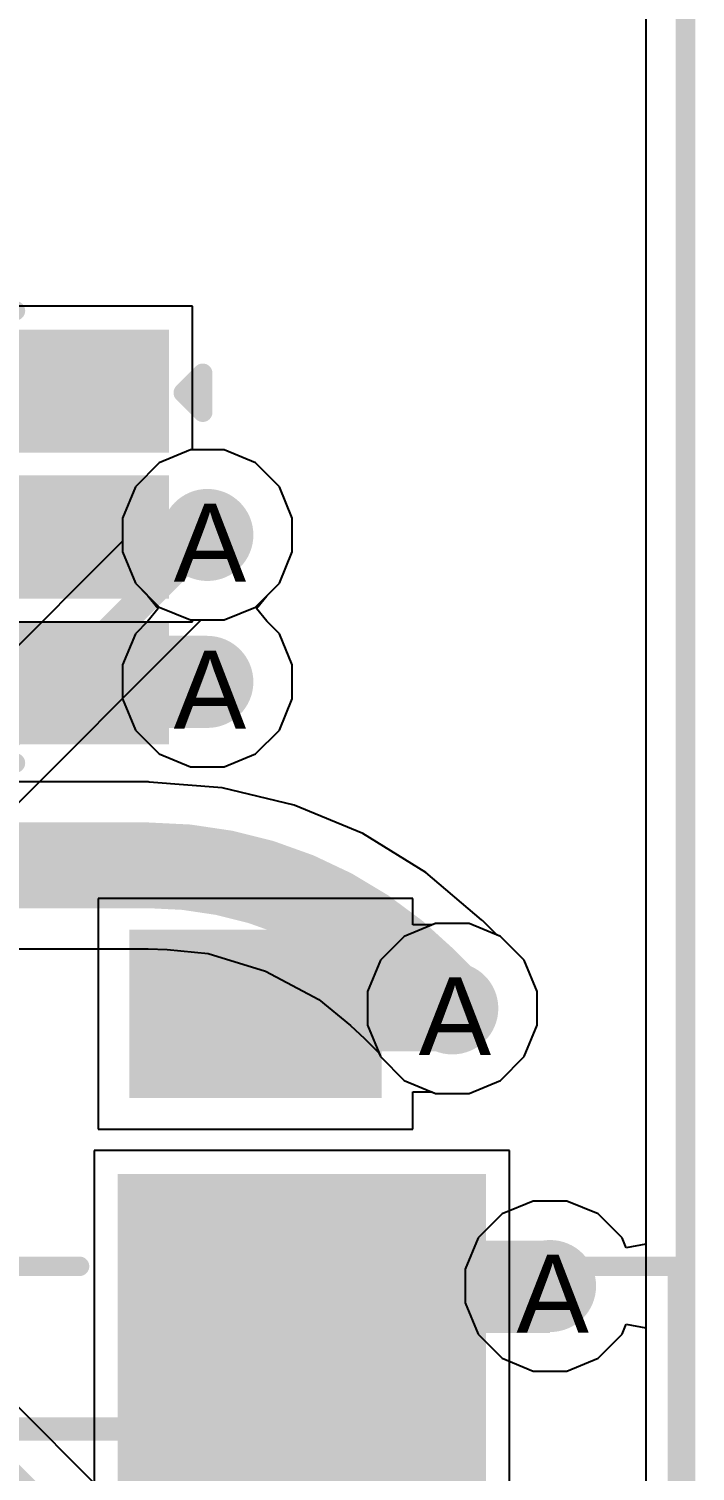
# Model space of a CAD drawing. Header units: inches. Extents: x 0 to 208, y 0 to 213.
# Drawn here: x 5.7369 to 5.908, y 3.5692 to 3.9394 of the extents above; entities that cross this region are included whole.
import ezdxf

# ---------------------------------------------------------------- set-up
doc = ezdxf.new("R2010")
doc.units = ezdxf.units.IN
doc.header["$MEASUREMENT"] = 0
for name, color, linetype in [('Board_Outline', 216, 'Continuous'), ('Bottom Layer', 5, 'Continuous'), ('Bottom Overlay', 54, 'Continuous'), ('Bottom Paste', 16, 'Continuous'), ('Bottom Solder', 6, 'Continuous'), ('Drill Drawing', 1, 'Continuous'), ('L2_GND1', 16, 'Continuous'), ('L3_SIG1', 76, 'Continuous'), ('L4_PWR', 90, 'Continuous'), ('L5_GND2', 156, 'Continuous'), ('L6_SIG2', 130, 'Continuous'), ('L7_GND3', 216, 'Continuous'), ('Top Layer', 1, 'Continuous'), ('Top Overlay', 2, 'Continuous'), ('Top Paste', 8, 'Continuous'), ('Top Solder', 216, 'Continuous'), ('Via Holes', 16, 'Continuous')]:
    doc.layers.add(name, color=color, linetype=linetype)
doc.styles.add('Arial', font='', dxfattribs={"height": 0.2})
doc.styles.get('Arial').set_extended_font_data('Arial')

# ---------------------------------------------------------------- blocks, each defined once
blk = doc.blocks.new('SC_74A_B_20')
at = {"layer": 'Bottom Layer'}
for points in [[(-0.0315, 0.02559), (-0.07087, 0.02559), (-0.07087, 0.04921), (-0.0315, 0.04921)], [(0.07087, 0.02559), (0.0315, 0.02559), (0.0315, 0.04921), (0.07087, 0.04921)], [(-0.0315, -0.01181), (-0.07087, -0.01181), (-0.07087, 0.01181), (-0.0315, 0.01181)], [(-0.0315, -0.04921), (-0.07087, -0.04921), (-0.07087, -0.02559), (-0.0315, -0.02559)], [(0.07087, -0.04921), (0.0315, -0.04921), (0.0315, -0.02559), (0.07087, -0.02559)]]:
    blk.add_hatch(color=5, dxfattribs=at).paths.add_polyline_path(points)
at = {"layer": 'Bottom Paste'}
for points in [[(-0.0315, 0.02559), (-0.07087, 0.02559), (-0.07087, 0.04921), (-0.0315, 0.04921)], [(0.07087, 0.02559), (0.0315, 0.02559), (0.0315, 0.04921), (0.07087, 0.04921)], [(-0.0315, -0.01181), (-0.07087, -0.01181), (-0.07087, 0.01181), (-0.0315, 0.01181)], [(-0.0315, -0.04921), (-0.07087, -0.04921), (-0.07087, -0.02559), (-0.0315, -0.02559)], [(0.07087, -0.04921), (0.0315, -0.04921), (0.0315, -0.02559), (0.07087, -0.02559)]]:
    blk.add_hatch(color=16, dxfattribs=at).paths.add_polyline_path(points)
at = {"layer": 'Bottom Solder'}
for points in [[(-0.0275, 0.02159), (-0.07487, 0.02159), (-0.07487, 0.05321), (-0.0275, 0.05321)], [(0.07487, 0.02159), (0.0275, 0.02159), (0.0275, 0.05321), (0.07487, 0.05321)], [(-0.0275, -0.01581), (-0.07487, -0.01581), (-0.07487, 0.01581), (-0.0275, 0.01581)], [(-0.0275, -0.05321), (-0.07487, -0.05321), (-0.07487, -0.02159), (-0.0275, -0.02159)], [(0.07487, -0.05321), (0.0275, -0.05321), (0.0275, -0.02159), (0.07487, -0.02159)]]:
    blk.add_hatch(color=6, dxfattribs=at).paths.add_polyline_path(points)
at = {"layer": 'Bottom Overlay'}
for points in [[(0.03543, 0.05802, 0.005, 0.005, 0), (-0.03543, 0.05802, 0.005, 0.005, 0)], [(0.03543, 0.01575, 0.005, 0.005, 0), (0.03543, -0.01575, 0.005, 0.005, 0)], [(-0.08353, -0.032, 0.005, 0.005, 0), (-0.08353, -0.042, 0.005, 0.005, 0)], [(-0.07853, -0.037, 0.005, 0.005, 0), (-0.08353, -0.032, 0.005, 0.005, 0)], [(-0.07853, -0.037, 0.005, 0.005, 0), (-0.08353, -0.042, 0.005, 0.005, 0)], [(0.03543, -0.05803, 0.005, 0.005, 0), (-0.03543, -0.05803, 0.005, 0.005, 0)]]:
    blk.add_lwpolyline(points, format="xyseb", dxfattribs=at)
for points in [[(-0.03668, 0.05802, 0.0025, 0.0025, 1), (-0.03418, 0.05802, 0.0025, 0.0025, 1)], [(0.03418, 0.05802, 0.0025, 0.0025, 1), (0.03668, 0.05802, 0.0025, 0.0025, 1)], [(0.03418, 0.01575, 0.0025, 0.0025, 1), (0.03668, 0.01575, 0.0025, 0.0025, 1)], [(0.03418, -0.01575, 0.0025, 0.0025, 1), (0.03668, -0.01575, 0.0025, 0.0025, 1)], [(-0.08478, -0.032, 0.0025, 0.0025, 1), (-0.08228, -0.032, 0.0025, 0.0025, 1)], [(-0.08478, -0.032, 0.0025, 0.0025, 1), (-0.08228, -0.032, 0.0025, 0.0025, 1)], [(-0.07978, -0.037, 0.0025, 0.0025, 1), (-0.07728, -0.037, 0.0025, 0.0025, 1)], [(-0.07978, -0.037, 0.0025, 0.0025, 1), (-0.07728, -0.037, 0.0025, 0.0025, 1)], [(-0.08478, -0.042, 0.0025, 0.0025, 1), (-0.08228, -0.042, 0.0025, 0.0025, 1)], [(-0.08478, -0.042, 0.0025, 0.0025, 1), (-0.08228, -0.042, 0.0025, 0.0025, 1)], [(-0.03668, -0.05803, 0.0025, 0.0025, 1), (-0.03418, -0.05803, 0.0025, 0.0025, 1)], [(0.03418, -0.05803, 0.0025, 0.0025, 1), (0.03668, -0.05803, 0.0025, 0.0025, 1)]]:
    blk.add_lwpolyline(points, format="xyseb", close=True, dxfattribs=at)
blk = doc.blocks.new('TF31_30S_0_5SH_800__B_107')
at = {"layer": 'Bottom Layer'}
blk.add_hatch(color=5, dxfattribs=at).paths.add_polyline_path([(-0.3248, 0.02067), (-0.39961, 0.02067), (-0.39961, 0.10728), (-0.3248, 0.10728)])
at = {"layer": 'Bottom Paste'}
blk.add_hatch(color=16, dxfattribs=at).paths.add_polyline_path([(-0.3248, 0.02067), (-0.39961, 0.02067), (-0.39961, 0.10728), (-0.3248, 0.10728)])
at = {"layer": 'Bottom Solder'}
blk.add_hatch(color=6, dxfattribs=at).paths.add_polyline_path([(-0.3208, 0.01667), (-0.40361, 0.01667), (-0.40361, 0.11128), (-0.3208, 0.11128)])
at = {"layer": 'Bottom Overlay'}
for points in [[(-0.37992, 0.12106, 0.005, 0.005, 0), (-0.37992, 0.16043, 0.005, 0.005, 0)], [(0.37992, 0.16043, 0.005, 0.005, 0), (-0.37992, 0.16043, 0.005, 0.005, 0)], [(-0.37992, -0.03642, 0.005, 0.005, 0), (-0.37992, 0.00689, 0.005, 0.005, 0)]]:
    blk.add_lwpolyline(points, format="xyseb", dxfattribs=at)
for points in [[(-0.38117, 0.16043, 0.0025, 0.0025, 1), (-0.37867, 0.16043, 0.0025, 0.0025, 1)], [(-0.38117, 0.16043, 0.0025, 0.0025, 1), (-0.37867, 0.16043, 0.0025, 0.0025, 1)], [(-0.38117, 0.12106, 0.0025, 0.0025, 1), (-0.37867, 0.12106, 0.0025, 0.0025, 1)], [(-0.38117, 0.00689, 0.0025, 0.0025, 1), (-0.37867, 0.00689, 0.0025, 0.0025, 1)]]:
    blk.add_lwpolyline(points, format="xyseb", close=True, dxfattribs=at)
blk = doc.blocks.new('SMD3535_330')
at = {"layer": 'Top Layer'}
for points in [[(-0.09488, 0.05467), (-0.03406, 0.05467), (-0.03406, 0.01541), (-0.09488, 0.01541)], [(0.03406, 0.05467), (0.09488, 0.05467), (0.09488, 0.01541), (0.03406, 0.01541)], [(-0.09488, -0.01541), (-0.03406, -0.01541), (-0.03406, -0.05467), (-0.09488, -0.05467)], [(0.03406, -0.01541), (0.09488, -0.01541), (0.09488, -0.05467), (0.03406, -0.05467)]]:
    blk.add_hatch(color=1, dxfattribs=at).paths.add_polyline_path(points)
at = {"layer": 'Top Paste'}
for points in [[(-0.09488, 0.05467), (-0.03406, 0.05467), (-0.03406, 0.01541), (-0.09488, 0.01541)], [(0.03406, 0.05467), (0.09488, 0.05467), (0.09488, 0.01541), (0.03406, 0.01541)], [(-0.09488, -0.01541), (-0.03406, -0.01541), (-0.03406, -0.05467), (-0.09488, -0.05467)], [(0.03406, -0.01541), (0.09488, -0.01541), (0.09488, -0.05467), (0.03406, -0.05467)]]:
    blk.add_hatch(color=8, dxfattribs=at).paths.add_polyline_path(points)
at = {"layer": 'Top Solder'}
for points in [[(-0.09688, 0.05667), (-0.03206, 0.05667), (-0.03206, 0.01341), (-0.09688, 0.01341)], [(0.03206, 0.05667), (0.09688, 0.05667), (0.09688, 0.01341), (0.03206, 0.01341)], [(-0.09688, -0.01341), (-0.03206, -0.01341), (-0.03206, -0.05667), (-0.09688, -0.05667)], [(0.03206, -0.01341), (0.09688, -0.01341), (0.09688, -0.05667), (0.03206, -0.05667)]]:
    blk.add_hatch(color=216, dxfattribs=at).paths.add_polyline_path(points)
at = {"layer": 'Top Overlay'}
for points in [[(-0.07544, 0.0715, 0.006, 0.006, 0), (0.07544, 0.0715, 0.006, 0.006, 0)], [(-0.07544, 0.06216, 0.006, 0.006, 0), (-0.07544, 0.0715, 0.006, 0.006, 0)], [(0.07544, 0.06216, 0.006, 0.006, 0), (0.07544, 0.0715, 0.006, 0.006, 0)], [(-0.108, 0.043, 0.01, 0.01, 0), (-0.103, 0.038, 0.01, 0.01, 0)], [(-0.108, 0.033, 0.01, 0.01, 0), (-0.108, 0.043, 0.01, 0.01, 0)], [(-0.108, 0.033, 0.01, 0.01, 0), (-0.103, 0.038, 0.01, 0.01, 0)], [(0.1, -0.035, 0.01, 0.01, 0), (0.115, -0.035, 0.01, 0.01, 0)], [(-0.07544, -0.0715, 0.006, 0.006, 0), (-0.07544, -0.06216, 0.006, 0.006, 0)], [(0.07544, -0.0715, 0.006, 0.006, 0), (0.07544, -0.06216, 0.006, 0.006, 0)], [(0.08444, -0.0805, 0.006, 0.006, 0), (0.08444, -0.06216, 0.006, 0.006, 0)], [(-0.07544, -0.0715, 0.006, 0.006, 0), (0.07544, -0.0715, 0.006, 0.006, 0)], [(0.06995, -0.0805, 0.006, 0.006, 0), (0.08444, -0.0805, 0.006, 0.006, 0)]]:
    blk.add_lwpolyline(points, format="xyseb", dxfattribs=at)
for points in [[(-0.07694, 0.0715, 0.003, 0.003, 1), (-0.07394, 0.0715, 0.003, 0.003, 1)], [(-0.07694, 0.0715, 0.003, 0.003, 1), (-0.07394, 0.0715, 0.003, 0.003, 1)], [(0.07394, 0.0715, 0.003, 0.003, 1), (0.07694, 0.0715, 0.003, 0.003, 1)], [(0.07394, 0.0715, 0.003, 0.003, 1), (0.07694, 0.0715, 0.003, 0.003, 1)], [(-0.07694, 0.06216, 0.003, 0.003, 1), (-0.07394, 0.06216, 0.003, 0.003, 1)], [(0.07394, 0.06216, 0.003, 0.003, 1), (0.07694, 0.06216, 0.003, 0.003, 1)], [(-0.1105, 0.043, 0.005, 0.005, 1), (-0.1055, 0.043, 0.005, 0.005, 1)], [(-0.1105, 0.043, 0.005, 0.005, 1), (-0.1055, 0.043, 0.005, 0.005, 1)], [(-0.1055, 0.038, 0.005, 0.005, 1), (-0.1005, 0.038, 0.005, 0.005, 1)], [(-0.1055, 0.038, 0.005, 0.005, 1), (-0.1005, 0.038, 0.005, 0.005, 1)], [(-0.1105, 0.033, 0.005, 0.005, 1), (-0.1055, 0.033, 0.005, 0.005, 1)], [(-0.1105, 0.033, 0.005, 0.005, 1), (-0.1055, 0.033, 0.005, 0.005, 1)], [(0.0975, -0.035, 0.005, 0.005, 1), (0.1025, -0.035, 0.005, 0.005, 1)], [(0.1125, -0.035, 0.005, 0.005, 1), (0.1175, -0.035, 0.005, 0.005, 1)], [(-0.07694, -0.06216, 0.003, 0.003, 1), (-0.07394, -0.06216, 0.003, 0.003, 1)], [(0.07394, -0.06216, 0.003, 0.003, 1), (0.07694, -0.06216, 0.003, 0.003, 1)], [(0.08294, -0.06216, 0.003, 0.003, 1), (0.08594, -0.06216, 0.003, 0.003, 1)], [(-0.07694, -0.0715, 0.003, 0.003, 1), (-0.07394, -0.0715, 0.003, 0.003, 1)], [(-0.07694, -0.0715, 0.003, 0.003, 1), (-0.07394, -0.0715, 0.003, 0.003, 1)], [(0.07394, -0.0715, 0.003, 0.003, 1), (0.07694, -0.0715, 0.003, 0.003, 1)], [(0.07394, -0.0715, 0.003, 0.003, 1), (0.07694, -0.0715, 0.003, 0.003, 1)], [(0.06845, -0.0805, 0.003, 0.003, 1), (0.07145, -0.0805, 0.003, 0.003, 1)], [(0.08294, -0.0805, 0.003, 0.003, 1), (0.08594, -0.0805, 0.003, 0.003, 1)], [(0.08294, -0.0805, 0.003, 0.003, 1), (0.08594, -0.0805, 0.003, 0.003, 1)]]:
    blk.add_lwpolyline(points, format="xyseb", close=True, dxfattribs=at)

msp = doc.modelspace()

# ---------------------------------------------------------------- hatches: boundary and pattern name
at = {"layer": 'Bottom Layer'}
h = msp.add_hatch(color=5, dxfattribs=at)
edge = h.paths.add_edge_path()
edge.add_arc((5.78273, 3.8095), 0.01181, 0, 360)
msp.add_hatch(color=5, dxfattribs=at).paths.add_polyline_path([(5.78273, 3.75998), (5.78273, 3.78365), (5.74238, 3.78365), (5.74238, 3.75998)])
h = msp.add_hatch(color=5, dxfattribs=at)
edge = h.paths.add_edge_path()
edge.add_arc((5.78273, 3.77179), 0.01181, 0, 360)
h = msp.add_hatch(color=5, dxfattribs=at)
edge = h.paths.add_edge_path()
edge.add_arc((5.84564, 3.688), 0.01181, 0, 360)
h = msp.add_hatch(color=5, dxfattribs=at)
edge = h.paths.add_edge_path()
edge.add_arc((5.87075, 3.61675), 0.01181, 0, 360)
at = {"layer": 'L2_GND1'}
h = msp.add_hatch(color=16, dxfattribs=at)
edge = h.paths.add_edge_path()
edge.add_arc((5.78273, 3.8095), 0.01181, 0, 360)
h = msp.add_hatch(color=16, dxfattribs=at)
edge = h.paths.add_edge_path()
edge.add_arc((5.78273, 3.77179), 0.01181, 0, 360)
h = msp.add_hatch(color=16, dxfattribs=at)
edge = h.paths.add_edge_path()
edge.add_arc((5.84564, 3.688), 0.01181, 0, 360)
h = msp.add_hatch(color=16, dxfattribs=at)
edge = h.paths.add_edge_path()
edge.add_arc((5.87075, 3.61675), 0.01181, 0, 360)
at = {"layer": 'L3_SIG1'}
h = msp.add_hatch(color=76, dxfattribs=at)
edge = h.paths.add_edge_path()
edge.add_arc((5.78273, 3.8095), 0.01181, 0, 360)
h = msp.add_hatch(color=76, dxfattribs=at)
edge = h.paths.add_edge_path()
edge.add_arc((5.78273, 3.77179), 0.01181, 0, 360)
h = msp.add_hatch(color=76, dxfattribs=at)
edge = h.paths.add_edge_path()
edge.add_arc((5.84564, 3.688), 0.01181, 0, 360)
h = msp.add_hatch(color=76, dxfattribs=at)
edge = h.paths.add_edge_path()
edge.add_arc((5.87075, 3.61675), 0.01181, 0, 360)
at = {"layer": 'L4_PWR'}
h = msp.add_hatch(color=90, dxfattribs=at)
edge = h.paths.add_edge_path()
edge.add_arc((5.78273, 3.8095), 0.01181, 0, 360)
h = msp.add_hatch(color=90, dxfattribs=at)
edge = h.paths.add_edge_path()
edge.add_arc((5.78273, 3.77179), 0.01181, 0, 360)
h = msp.add_hatch(color=90, dxfattribs=at)
edge = h.paths.add_edge_path()
edge.add_arc((5.84564, 3.688), 0.01181, 0, 360)
h = msp.add_hatch(color=90, dxfattribs=at)
edge = h.paths.add_edge_path()
edge.add_arc((5.87075, 3.61675), 0.01181, 0, 360)
at = {"layer": 'L5_GND2'}
h = msp.add_hatch(color=156, dxfattribs=at)
edge = h.paths.add_edge_path()
edge.add_arc((5.78273, 3.8095), 0.01181, 0, 360)
h = msp.add_hatch(color=156, dxfattribs=at)
edge = h.paths.add_edge_path()
edge.add_arc((5.78273, 3.77179), 0.01181, 0, 360)
h = msp.add_hatch(color=156, dxfattribs=at)
edge = h.paths.add_edge_path()
edge.add_arc((5.84564, 3.688), 0.01181, 0, 360)
h = msp.add_hatch(color=156, dxfattribs=at)
edge = h.paths.add_edge_path()
edge.add_arc((5.87075, 3.61675), 0.01181, 0, 360)
at = {"layer": 'L6_SIG2'}
h = msp.add_hatch(color=130, dxfattribs=at)
edge = h.paths.add_edge_path()
edge.add_arc((5.78273, 3.8095), 0.01181, 0, 360)
h = msp.add_hatch(color=130, dxfattribs=at)
edge = h.paths.add_edge_path()
edge.add_arc((5.78273, 3.77179), 0.01181, 0, 360)
h = msp.add_hatch(color=130, dxfattribs=at)
edge = h.paths.add_edge_path()
edge.add_arc((5.84564, 3.688), 0.01181, 0, 360)
h = msp.add_hatch(color=130, dxfattribs=at)
edge = h.paths.add_edge_path()
edge.add_arc((5.87075, 3.61675), 0.01181, 0, 360)
at = {"layer": 'L7_GND3'}
h = msp.add_hatch(color=216, dxfattribs=at)
edge = h.paths.add_edge_path()
edge.add_arc((5.78273, 3.8095), 0.01181, 0, 360)
h = msp.add_hatch(color=216, dxfattribs=at)
edge = h.paths.add_edge_path()
edge.add_arc((5.78273, 3.77179), 0.01181, 0, 360)
h = msp.add_hatch(color=216, dxfattribs=at)
edge = h.paths.add_edge_path()
edge.add_arc((5.84564, 3.688), 0.01181, 0, 360)
h = msp.add_hatch(color=216, dxfattribs=at)
edge = h.paths.add_edge_path()
edge.add_arc((5.87075, 3.61675), 0.01181, 0, 360)
at = {"layer": 'Top Layer'}
h = msp.add_hatch(color=1, dxfattribs=at)
edge = h.paths.add_edge_path()
edge.add_arc((5.78273, 3.8095), 0.01181, 0, 360)
h = msp.add_hatch(color=1, dxfattribs=at)
edge = h.paths.add_edge_path()
edge.add_arc((5.78273, 3.77179), 0.01181, 0, 360)
h = msp.add_hatch(color=1, dxfattribs=at)
edge = h.paths.add_edge_path()
edge.add_arc((5.84564, 3.688), 0.01181, 0, 360)
msp.add_hatch(color=1, dxfattribs=at).paths.add_polyline_path([(5.87075, 3.60474), (5.87075, 3.62841), (5.80111, 3.62841), (5.80111, 3.60474)])
h = msp.add_hatch(color=1, dxfattribs=at)
edge = h.paths.add_edge_path()
edge.add_arc((5.87075, 3.61675), 0.01181, 0, 360)
at = {"layer": 'Via Holes'}
h = msp.add_hatch(color=7, dxfattribs=at)
edge = h.paths.add_edge_path()
edge.add_arc((5.78273, 3.8095), 0.00591, 0, 360)
h = msp.add_hatch(color=7, dxfattribs=at)
edge = h.paths.add_edge_path()
edge.add_arc((5.78273, 3.77179), 0.00591, 0, 360)
h = msp.add_hatch(color=7, dxfattribs=at)
edge = h.paths.add_edge_path()
edge.add_arc((5.84564, 3.688), 0.00591, 0, 360)
h = msp.add_hatch(color=7, dxfattribs=at)
edge = h.paths.add_edge_path()
edge.add_arc((5.87075, 3.61675), 0.00591, 0, 360)

# ---------------------------------------------------------------- linework, layer by layer
at = {"layer": 'Board_Outline'}
msp.add_lwpolyline([(5.90551, 0, 0.005, 0.005, 0), (5.90551, 4.33071, 0.005, 0.005, 0)], format="xyseb", dxfattribs=at)
at = {"layer": 'Bottom Layer'}
for p, q in [((5.89532, 4.32051), (5.89532, 2.74843)), ((5.77887, 3.86821), (5.7195, 3.86821)), ((5.77887, 3.83131), (5.77887, 3.86821)), ((5.78707, 3.83131), (5.77887, 3.83131)), ((5.79508, 3.82799), (5.78707, 3.83131)), ((5.80122, 3.82186), (5.79508, 3.82799)), ((5.80454, 3.81384), (5.80122, 3.82186)), ((5.80454, 3.80516), (5.80454, 3.81384)), ((5.80122, 3.79715), (5.80454, 3.80516)), ((5.79508, 3.79101), (5.80122, 3.79715)), ((5.78707, 3.78769), (5.79508, 3.79101)), ((5.7195, 3.78719), (5.77887, 3.78719)), ((5.77887, 3.78719), (5.77887, 3.78769)), ((5.77887, 3.78769), (5.78707, 3.78769)), ((5.7675, 3.74613), (5.70281, 3.74613)), ((5.76781, 3.74607), (5.7675, 3.74613)), ((5.7675, 3.74613), (5.7675, 3.74613)), ((5.7675, 3.74613), (5.7675, 3.74613)), ((5.7675, 3.74613), (5.7675, 3.74613)), ((5.78649, 3.7446), (5.76781, 3.74607)), ((5.80501, 3.74015), (5.78649, 3.7446)), ((5.82261, 3.73286), (5.80501, 3.74015)), ((5.83884, 3.72291), (5.82261, 3.73286)), ((5.85309, 3.71074), (5.83884, 3.72291)), ((5.85335, 3.71057), (5.85309, 3.71074)), ((5.85703, 3.70689), (5.85335, 3.71057)), ((5.85335, 3.71057), (5.85335, 3.71057)), ((5.85799, 3.70649), (5.85703, 3.70689)), ((5.86413, 3.70036), (5.85799, 3.70649)), ((5.70281, 3.7033), (5.76256, 3.7033)), ((5.76256, 3.7033), (5.7675, 3.7033)), ((5.7675, 3.7033), (5.77242, 3.70311)), ((5.77242, 3.70311), (5.78289, 3.70208)), ((5.78289, 3.70208), (5.79769, 3.69759)), ((5.86745, 3.69234), (5.86413, 3.70036)), ((5.79769, 3.69759), (5.81133, 3.6903)), ((5.86745, 3.68366), (5.86745, 3.69234)), ((5.81133, 3.6903), (5.81946, 3.68363)), ((5.81946, 3.68363), (5.82307, 3.68029)), ((5.86413, 3.67565), (5.86745, 3.68366)), ((5.82307, 3.68029), (5.82675, 3.67661)), ((5.82675, 3.67661), (5.82715, 3.67565)), ((5.82715, 3.67565), (5.83328, 3.66951)), ((5.85799, 3.66951), (5.86413, 3.67565)), ((5.83328, 3.66951), (5.8413, 3.66619)), ((5.84998, 3.66619), (5.85799, 3.66951)), ((5.8413, 3.66619), (5.84998, 3.66619)), ((5.86028, 3.6515), (5.75367, 3.6515)), ((5.75367, 3.6515), (5.75367, 3.55669)), ((5.86028, 3.55669), (5.86028, 3.6515))]:
    msp.add_line(p, q, dxfattribs=at)
for points in [[(5.74919, 3.809, 0.008, 0.008, 0), (5.74944, 3.80925, 0.008, 0.008, 0)], [(5.74944, 3.80925, 0.008, 0.008, 0), (5.78273, 3.80925, 0.008, 0.008, 0)], [(5.68381, 3.72472, 0.022, 0.022, 0), (5.7675, 3.72472, 0.022, 0.022, 0)], [(5.7675, 3.72472, 0.022, 0.022, -0.198912), (5.83821, 3.69543, 0.022, 0.022, 0)], [(5.7675, 3.72472, 0.022, 0.022, -0.198912), (5.83821, 3.69543, 0.022, 0.022, 0)], [(5.7675, 3.72472, 0.022, 0.022, -0.198912), (5.83821, 3.69543, 0.022, 0.022, 0)], [(5.7675, 3.72472, 0.022, 0.022, -0.198912), (5.83821, 3.69543, 0.022, 0.022, 0)], [(5.83821, 3.69543, 0.022, 0.022, 0), (5.84564, 3.688, 0.022, 0.022, 0)]]:
    msp.add_lwpolyline(points, format="xyseb", dxfattribs=at)
for points in [[(5.74719, 3.809, 0.004, 0.004, 1), (5.75119, 3.809, 0.004, 0.004, 1)], [(5.74744, 3.80925, 0.004, 0.004, 1), (5.75144, 3.80925, 0.004, 0.004, 1)], [(5.74744, 3.80925, 0.004, 0.004, 1), (5.75144, 3.80925, 0.004, 0.004, 1)], [(5.78073, 3.80925, 0.004, 0.004, 1), (5.78473, 3.80925, 0.004, 0.004, 1)], [(5.762, 3.72472, 0.011, 0.011, 1), (5.773, 3.72472, 0.011, 0.011, 1)], [(5.762, 3.72472, 0.011, 0.011, 1), (5.773, 3.72472, 0.011, 0.011, 1)], [(5.762, 3.72472, 0.011, 0.011, 1), (5.773, 3.72472, 0.011, 0.011, 1)], [(5.762, 3.72472, 0.011, 0.011, 1), (5.773, 3.72472, 0.011, 0.011, 1)], [(5.762, 3.72472, 0.011, 0.011, 1), (5.773, 3.72472, 0.011, 0.011, 1)], [(5.83271, 3.69543, 0.011, 0.011, 1), (5.84371, 3.69543, 0.011, 0.011, 1)], [(5.83271, 3.69543, 0.011, 0.011, 1), (5.84371, 3.69543, 0.011, 0.011, 1)], [(5.83271, 3.69543, 0.011, 0.011, 1), (5.84371, 3.69543, 0.011, 0.011, 1)], [(5.83271, 3.69543, 0.011, 0.011, 1), (5.84371, 3.69543, 0.011, 0.011, 1)], [(5.83271, 3.69543, 0.011, 0.011, 1), (5.84371, 3.69543, 0.011, 0.011, 1)], [(5.84014, 3.688, 0.011, 0.011, 1), (5.85114, 3.688, 0.011, 0.011, 1)]]:
    msp.add_lwpolyline(points, format="xyseb", close=True, dxfattribs=at)
at = {"layer": 'L2_GND1'}
for p, q in [((5.89532, 4.32051), (5.89532, 3.62752)), ((5.77839, 3.83131), (5.77037, 3.82799)), ((5.78707, 3.83131), (5.77839, 3.83131)), ((5.79508, 3.82799), (5.78707, 3.83131)), ((5.77037, 3.82799), (5.76424, 3.82186)), ((5.80122, 3.82186), (5.79508, 3.82799)), ((5.76424, 3.82186), (5.76092, 3.81384)), ((5.80454, 3.81384), (5.80122, 3.82186)), ((5.76092, 3.81384), (5.76092, 3.80516)), ((5.80454, 3.80516), (5.80454, 3.81384)), ((5.76092, 3.80516), (5.76424, 3.79715)), ((5.80122, 3.79715), (5.80454, 3.80516)), ((5.76424, 3.79715), (5.76747, 3.79391)), ((5.79799, 3.79391), (5.80122, 3.79715)), ((5.76747, 3.79391), (5.77008, 3.79065)), ((5.77008, 3.79065), (5.76747, 3.78738)), ((5.79537, 3.79065), (5.79799, 3.79391)), ((5.79799, 3.78738), (5.79537, 3.79065)), ((5.76747, 3.78738), (5.76424, 3.78415)), ((5.80122, 3.78415), (5.79799, 3.78738)), ((5.76424, 3.78415), (5.76092, 3.77613)), ((5.80454, 3.77613), (5.80122, 3.78415)), ((5.76092, 3.77613), (5.76092, 3.76745)), ((5.80454, 3.76745), (5.80454, 3.77613)), ((5.76092, 3.76745), (5.76424, 3.75944)), ((5.80122, 3.75944), (5.80454, 3.76745)), ((5.76424, 3.75944), (5.77037, 3.7533)), ((5.79508, 3.7533), (5.80122, 3.75944)), ((5.77037, 3.7533), (5.77839, 3.74998)), ((5.78707, 3.74998), (5.79508, 3.7533)), ((5.77839, 3.74998), (5.78707, 3.74998)), ((5.8413, 3.70981), (5.83328, 3.70649)), ((5.84998, 3.70981), (5.8413, 3.70981)), ((5.85799, 3.70649), (5.84998, 3.70981)), ((5.83328, 3.70649), (5.82715, 3.70036)), ((5.86413, 3.70036), (5.85799, 3.70649)), ((5.82715, 3.70036), (5.82383, 3.69234)), ((5.86745, 3.69234), (5.86413, 3.70036)), ((5.82383, 3.69234), (5.82383, 3.68366)), ((5.86745, 3.68366), (5.86745, 3.69234)), ((5.82383, 3.68366), (5.82715, 3.67565)), ((5.86413, 3.67565), (5.86745, 3.68366)), ((5.82715, 3.67565), (5.83328, 3.66951)), ((5.85799, 3.66951), (5.86413, 3.67565)), ((5.83328, 3.66951), (5.8413, 3.66619)), ((5.84998, 3.66619), (5.85799, 3.66951)), ((5.8413, 3.66619), (5.84998, 3.66619)), ((5.86642, 3.63857), (5.8584, 3.63524)), ((5.87509, 3.63857), (5.86642, 3.63857)), ((5.88311, 3.63524), (5.87509, 3.63857)), ((5.8584, 3.63524), (5.85226, 3.62911)), ((5.88924, 3.62911), (5.88311, 3.63524)), ((5.85226, 3.62911), (5.84894, 3.62109)), ((5.89032, 3.62652), (5.88924, 3.62911)), ((5.89532, 3.62752), (5.89032, 3.62652)), ((5.84894, 3.62109), (5.84894, 3.61242)), ((5.84894, 3.61242), (5.85226, 3.6044)), ((5.88924, 3.6044), (5.89032, 3.60699)), ((5.89032, 3.60699), (5.89532, 3.60599)), ((5.89532, 3.60599), (5.89532, 2.93181)), ((5.85226, 3.6044), (5.8584, 3.59826)), ((5.88311, 3.59826), (5.88924, 3.6044)), ((5.8584, 3.59826), (5.86642, 3.59494)), ((5.87509, 3.59494), (5.88311, 3.59826)), ((5.86642, 3.59494), (5.87509, 3.59494))]:
    msp.add_line(p, q, dxfattribs=at)
at = {"layer": 'L3_SIG1'}
for p, q in [((5.89532, 4.32051), (5.89532, 0.0102)), ((5.77839, 3.83131), (5.77037, 3.82799)), ((5.78707, 3.83131), (5.77839, 3.83131)), ((5.79508, 3.82799), (5.78707, 3.83131)), ((5.77037, 3.82799), (5.76424, 3.82186)), ((5.80122, 3.82186), (5.79508, 3.82799)), ((5.76424, 3.82186), (5.76092, 3.81384)), ((5.80454, 3.81384), (5.80122, 3.82186)), ((5.76092, 3.81384), (5.76092, 3.80516)), ((5.80454, 3.80516), (5.80454, 3.81384)), ((5.76092, 3.80516), (5.76424, 3.79715)), ((5.80122, 3.79715), (5.80454, 3.80516)), ((5.76424, 3.79715), (5.77037, 3.79101)), ((5.79508, 3.79101), (5.80122, 3.79715)), ((5.77037, 3.79101), (5.77839, 3.78769)), ((5.78707, 3.78769), (5.79508, 3.79101)), ((5.77839, 3.78769), (5.78707, 3.78769)), ((5.8413, 3.70981), (5.83328, 3.70649)), ((5.84998, 3.70981), (5.8413, 3.70981)), ((5.85799, 3.70649), (5.84998, 3.70981)), ((5.83328, 3.70649), (5.82715, 3.70036)), ((5.86413, 3.70036), (5.85799, 3.70649)), ((5.82715, 3.70036), (5.82383, 3.69234)), ((5.86745, 3.69234), (5.86413, 3.70036)), ((5.82383, 3.69234), (5.82383, 3.68366)), ((5.86745, 3.68366), (5.86745, 3.69234)), ((5.82383, 3.68366), (5.82715, 3.67565)), ((5.86413, 3.67565), (5.86745, 3.68366)), ((5.82715, 3.67565), (5.83328, 3.66951)), ((5.85799, 3.66951), (5.86413, 3.67565)), ((5.83328, 3.66951), (5.8413, 3.66619)), ((5.84998, 3.66619), (5.85799, 3.66951)), ((5.8413, 3.66619), (5.84998, 3.66619))]:
    msp.add_line(p, q, dxfattribs=at)
at = {"layer": 'L4_PWR'}
for p, q in [((5.89532, 4.32051), (5.89532, 3.62752)), ((5.77839, 3.83131), (5.77037, 3.82799)), ((5.78707, 3.83131), (5.77839, 3.83131)), ((5.79508, 3.82799), (5.78707, 3.83131)), ((5.77037, 3.82799), (5.76424, 3.82186)), ((5.80122, 3.82186), (5.79508, 3.82799)), ((5.76424, 3.82186), (5.76092, 3.81384)), ((5.80454, 3.81384), (5.80122, 3.82186)), ((5.76092, 3.81384), (5.76092, 3.80516)), ((5.80454, 3.80516), (5.80454, 3.81384)), ((5.76092, 3.80516), (5.76424, 3.79715)), ((5.80122, 3.79715), (5.80454, 3.80516)), ((5.76424, 3.79715), (5.76747, 3.79391)), ((5.79799, 3.79391), (5.80122, 3.79715)), ((5.76747, 3.79391), (5.77008, 3.79065)), ((5.77008, 3.79065), (5.76747, 3.78738)), ((5.79537, 3.79065), (5.79799, 3.79391)), ((5.79799, 3.78738), (5.79537, 3.79065)), ((5.76747, 3.78738), (5.76424, 3.78415)), ((5.80122, 3.78415), (5.79799, 3.78738)), ((5.76424, 3.78415), (5.76092, 3.77613)), ((5.80454, 3.77613), (5.80122, 3.78415)), ((5.76092, 3.77613), (5.76092, 3.76745)), ((5.80454, 3.76745), (5.80454, 3.77613)), ((5.76092, 3.76745), (5.76424, 3.75944)), ((5.80122, 3.75944), (5.80454, 3.76745)), ((5.76424, 3.75944), (5.77037, 3.7533)), ((5.79508, 3.7533), (5.80122, 3.75944)), ((5.77037, 3.7533), (5.77839, 3.74998)), ((5.78707, 3.74998), (5.79508, 3.7533)), ((5.77839, 3.74998), (5.78707, 3.74998)), ((5.8413, 3.70981), (5.83328, 3.70649)), ((5.84998, 3.70981), (5.8413, 3.70981)), ((5.85799, 3.70649), (5.84998, 3.70981)), ((5.83328, 3.70649), (5.82715, 3.70036)), ((5.86413, 3.70036), (5.85799, 3.70649)), ((5.82715, 3.70036), (5.82383, 3.69234)), ((5.86745, 3.69234), (5.86413, 3.70036)), ((5.82383, 3.69234), (5.82383, 3.68366)), ((5.86745, 3.68366), (5.86745, 3.69234)), ((5.82383, 3.68366), (5.82715, 3.67565)), ((5.86413, 3.67565), (5.86745, 3.68366)), ((5.82715, 3.67565), (5.83328, 3.66951)), ((5.85799, 3.66951), (5.86413, 3.67565)), ((5.83328, 3.66951), (5.8413, 3.66619)), ((5.84998, 3.66619), (5.85799, 3.66951)), ((5.8413, 3.66619), (5.84998, 3.66619)), ((5.86642, 3.63857), (5.8584, 3.63524)), ((5.87509, 3.63857), (5.86642, 3.63857)), ((5.88311, 3.63524), (5.87509, 3.63857)), ((5.8584, 3.63524), (5.85226, 3.62911)), ((5.88924, 3.62911), (5.88311, 3.63524)), ((5.85226, 3.62911), (5.84894, 3.62109)), ((5.89032, 3.62652), (5.88924, 3.62911)), ((5.89532, 3.62752), (5.89032, 3.62652)), ((5.84894, 3.62109), (5.84894, 3.61242)), ((5.84894, 3.61242), (5.85226, 3.6044)), ((5.88924, 3.6044), (5.89032, 3.60699)), ((5.89032, 3.60699), (5.89532, 3.60599)), ((5.89532, 3.60599), (5.89532, 2.93181)), ((5.85226, 3.6044), (5.8584, 3.59826)), ((5.88311, 3.59826), (5.88924, 3.6044)), ((5.8584, 3.59826), (5.86642, 3.59494)), ((5.87509, 3.59494), (5.88311, 3.59826)), ((5.86642, 3.59494), (5.87509, 3.59494))]:
    msp.add_line(p, q, dxfattribs=at)
at = {"layer": 'L5_GND2'}
for p, q in [((5.89532, 4.32051), (5.89532, 0.0102)), ((5.77839, 3.83131), (5.77037, 3.82799)), ((5.78707, 3.83131), (5.77839, 3.83131)), ((5.79508, 3.82799), (5.78707, 3.83131)), ((5.77037, 3.82799), (5.76424, 3.82186)), ((5.80122, 3.82186), (5.79508, 3.82799)), ((5.76424, 3.82186), (5.76092, 3.81384)), ((5.80454, 3.81384), (5.80122, 3.82186)), ((5.76092, 3.81384), (5.76092, 3.80516)), ((5.80454, 3.80516), (5.80454, 3.81384)), ((5.76092, 3.80516), (5.76424, 3.79715)), ((5.80122, 3.79715), (5.80454, 3.80516)), ((5.76424, 3.79715), (5.77037, 3.79101)), ((5.79508, 3.79101), (5.80122, 3.79715)), ((5.77037, 3.79101), (5.77839, 3.78769)), ((5.78707, 3.78769), (5.79508, 3.79101)), ((5.77839, 3.78769), (5.78707, 3.78769)), ((5.8413, 3.70981), (5.83328, 3.70649)), ((5.84998, 3.70981), (5.8413, 3.70981)), ((5.85799, 3.70649), (5.84998, 3.70981)), ((5.83328, 3.70649), (5.82715, 3.70036)), ((5.86413, 3.70036), (5.85799, 3.70649)), ((5.82715, 3.70036), (5.82383, 3.69234)), ((5.86745, 3.69234), (5.86413, 3.70036)), ((5.82383, 3.69234), (5.82383, 3.68366)), ((5.86745, 3.68366), (5.86745, 3.69234)), ((5.82383, 3.68366), (5.82715, 3.67565)), ((5.86413, 3.67565), (5.86745, 3.68366)), ((5.82715, 3.67565), (5.83328, 3.66951)), ((5.85799, 3.66951), (5.86413, 3.67565)), ((5.83328, 3.66951), (5.8413, 3.66619)), ((5.84998, 3.66619), (5.85799, 3.66951)), ((5.8413, 3.66619), (5.84998, 3.66619))]:
    msp.add_line(p, q, dxfattribs=at)
at = {"layer": 'L6_SIG2'}
for p, q in [((5.89532, 4.32051), (5.89532, 0.0102)), ((5.77839, 3.83131), (5.77037, 3.82799)), ((5.78707, 3.83131), (5.77839, 3.83131)), ((5.79508, 3.82799), (5.78707, 3.83131)), ((5.77037, 3.82799), (5.76424, 3.82186)), ((5.80122, 3.82186), (5.79508, 3.82799)), ((5.76424, 3.82186), (5.76092, 3.81384)), ((5.80454, 3.81384), (5.80122, 3.82186)), ((5.76092, 3.81384), (5.76092, 3.80788)), ((5.80454, 3.80516), (5.80454, 3.81384)), ((5.76092, 3.80788), (5.66191, 3.70887)), ((5.80122, 3.79715), (5.80454, 3.80516)), ((5.79508, 3.79101), (5.80122, 3.79715)), ((5.78707, 3.78769), (5.79508, 3.79101)), ((5.68627, 3.69286), (5.7811, 3.78769)), ((5.7811, 3.78769), (5.78707, 3.78769)), ((5.8413, 3.70981), (5.83328, 3.70649)), ((5.84998, 3.70981), (5.8413, 3.70981)), ((5.85799, 3.70649), (5.84998, 3.70981)), ((5.83328, 3.70649), (5.82715, 3.70036)), ((5.86413, 3.70036), (5.85799, 3.70649)), ((5.82715, 3.70036), (5.82383, 3.69234)), ((5.86745, 3.69234), (5.86413, 3.70036)), ((5.82383, 3.69234), (5.82383, 3.68366)), ((5.86745, 3.68366), (5.86745, 3.69234)), ((5.82383, 3.68366), (5.82715, 3.67565)), ((5.86413, 3.67565), (5.86745, 3.68366)), ((5.82715, 3.67565), (5.83328, 3.66951)), ((5.85799, 3.66951), (5.86413, 3.67565)), ((5.83328, 3.66951), (5.8413, 3.66619)), ((5.84998, 3.66619), (5.85799, 3.66951)), ((5.8413, 3.66619), (5.84998, 3.66619))]:
    msp.add_line(p, q, dxfattribs=at)
msp.add_lwpolyline([(5.672, 3.69877, 0.008, 0.008, 0), (5.78273, 3.8095, 0.008, 0.008, 0)], format="xyseb", dxfattribs=at)
msp.add_lwpolyline([(5.78073, 3.8095, 0.004, 0.004, 1), (5.78473, 3.8095, 0.004, 0.004, 1)], format="xyseb", close=True, dxfattribs=at)
at = {"layer": 'L7_GND3'}
for p, q in [((5.89532, 4.32051), (5.89532, 0.0102)), ((5.77839, 3.83131), (5.77037, 3.82799)), ((5.78707, 3.83131), (5.77839, 3.83131)), ((5.79508, 3.82799), (5.78707, 3.83131)), ((5.77037, 3.82799), (5.76424, 3.82186)), ((5.80122, 3.82186), (5.79508, 3.82799)), ((5.76424, 3.82186), (5.76092, 3.81384)), ((5.80454, 3.81384), (5.80122, 3.82186)), ((5.76092, 3.81384), (5.76092, 3.80516)), ((5.80454, 3.80516), (5.80454, 3.81384)), ((5.76092, 3.80516), (5.76424, 3.79715)), ((5.80122, 3.79715), (5.80454, 3.80516)), ((5.76424, 3.79715), (5.77037, 3.79101)), ((5.79508, 3.79101), (5.80122, 3.79715)), ((5.77037, 3.79101), (5.77839, 3.78769)), ((5.78707, 3.78769), (5.79508, 3.79101)), ((5.77839, 3.78769), (5.78707, 3.78769)), ((5.8413, 3.70981), (5.83328, 3.70649)), ((5.84998, 3.70981), (5.8413, 3.70981)), ((5.85799, 3.70649), (5.84998, 3.70981)), ((5.83328, 3.70649), (5.82715, 3.70036)), ((5.86413, 3.70036), (5.85799, 3.70649)), ((5.82715, 3.70036), (5.82383, 3.69234)), ((5.86745, 3.69234), (5.86413, 3.70036)), ((5.82383, 3.69234), (5.82383, 3.68366)), ((5.86745, 3.68366), (5.86745, 3.69234)), ((5.82383, 3.68366), (5.82715, 3.67565)), ((5.86413, 3.67565), (5.86745, 3.68366)), ((5.82715, 3.67565), (5.83328, 3.66951)), ((5.85799, 3.66951), (5.86413, 3.67565)), ((5.83328, 3.66951), (5.8413, 3.66619)), ((5.84998, 3.66619), (5.85799, 3.66951)), ((5.8413, 3.66619), (5.84998, 3.66619))]:
    msp.add_line(p, q, dxfattribs=at)
at = {"layer": 'Top Layer'}
for p, q in [((5.89532, 4.32051), (5.89532, 0.0102)), ((5.77839, 3.83131), (5.77037, 3.82799)), ((5.78707, 3.83131), (5.77839, 3.83131)), ((5.79508, 3.82799), (5.78707, 3.83131)), ((5.77037, 3.82799), (5.76424, 3.82186)), ((5.80122, 3.82186), (5.79508, 3.82799)), ((5.76424, 3.82186), (5.76092, 3.81384)), ((5.80454, 3.81384), (5.80122, 3.82186)), ((5.76092, 3.81384), (5.76092, 3.80516)), ((5.80454, 3.80516), (5.80454, 3.81384)), ((5.76092, 3.80516), (5.76424, 3.79715)), ((5.80122, 3.79715), (5.80454, 3.80516)), ((5.76424, 3.79715), (5.77037, 3.79101)), ((5.79508, 3.79101), (5.80122, 3.79715)), ((5.77037, 3.79101), (5.77839, 3.78769)), ((5.78707, 3.78769), (5.79508, 3.79101)), ((5.77839, 3.78769), (5.78707, 3.78769)), ((5.83552, 3.71622), (5.7547, 3.71622)), ((5.7547, 3.71622), (5.7547, 3.65697)), ((5.83552, 3.70941), (5.83552, 3.71622)), ((5.84034, 3.70941), (5.83552, 3.70941)), ((5.8413, 3.70981), (5.84034, 3.70941)), ((5.84998, 3.70981), (5.8413, 3.70981)), ((5.85799, 3.70649), (5.84998, 3.70981)), ((5.86413, 3.70036), (5.85799, 3.70649)), ((5.86745, 3.69234), (5.86413, 3.70036)), ((5.86745, 3.68366), (5.86745, 3.69234)), ((5.86413, 3.67565), (5.86745, 3.68366)), ((5.85799, 3.66951), (5.86413, 3.67565)), ((5.84998, 3.66619), (5.85799, 3.66951)), ((5.83552, 3.65697), (5.83552, 3.66659)), ((5.83552, 3.66659), (5.84034, 3.66659)), ((5.84034, 3.66659), (5.8413, 3.66619)), ((5.8413, 3.66619), (5.84998, 3.66619)), ((5.7547, 3.65697), (5.83552, 3.65697)), ((5.77755, 3.5423), (5.70658, 3.61327))]:
    msp.add_line(p, q, dxfattribs=at)
for points in [[(5.79511, 3.6866, 0.022, 0.022, -0.198912), (5.7985, 3.688, 0.022, 0.022, 0)], [(5.79511, 3.6866, 0.022, 0.022, -0.198912), (5.7985, 3.688, 0.022, 0.022, 0)], [(5.79511, 3.6866, 0.022, 0.022, -0.198912), (5.7985, 3.688, 0.022, 0.022, 0)], [(5.79511, 3.6866, 0.022, 0.022, -0.198912), (5.7985, 3.688, 0.022, 0.022, 0)], [(5.7985, 3.688, 0.022, 0.022, 0), (5.84564, 3.688, 0.022, 0.022, 0)], [(5.69389, 3.60289, 0.012, 0.012, 0), (5.77048, 3.5263, 0.012, 0.012, 0)]]:
    msp.add_lwpolyline(points, format="xyseb", dxfattribs=at)
for points in [[(5.793, 3.688, 0.011, 0.011, 1), (5.804, 3.688, 0.011, 0.011, 1)], [(5.793, 3.688, 0.011, 0.011, 1), (5.804, 3.688, 0.011, 0.011, 1)], [(5.793, 3.688, 0.011, 0.011, 1), (5.804, 3.688, 0.011, 0.011, 1)], [(5.793, 3.688, 0.011, 0.011, 1), (5.804, 3.688, 0.011, 0.011, 1)], [(5.793, 3.688, 0.011, 0.011, 1), (5.804, 3.688, 0.011, 0.011, 1)], [(5.84014, 3.688, 0.011, 0.011, 1), (5.85114, 3.688, 0.011, 0.011, 1)], [(5.78961, 3.6866, 0.011, 0.011, 1), (5.80061, 3.6866, 0.011, 0.011, 1)], [(5.78961, 3.6866, 0.011, 0.011, 1), (5.80061, 3.6866, 0.011, 0.011, 1)], [(5.78961, 3.6866, 0.011, 0.011, 1), (5.80061, 3.6866, 0.011, 0.011, 1)], [(5.78961, 3.6866, 0.011, 0.011, 1), (5.80061, 3.6866, 0.011, 0.011, 1)]]:
    msp.add_lwpolyline(points, format="xyseb", close=True, dxfattribs=at)

# ---------------------------------------------------------------- block references
for name, p, rotation in [('SC_74A_B_20', (5.698, 3.809), 180), ('TF31_30S_0_5SH_800__B_107', (5.743, 3.24189), 270)]:
    msp.add_blockref(name, p, dxfattribs=dict(rotation=rotation))
msp.add_blockref('SMD3535_330', (5.73064, 3.65156))

# ---------------------------------------------------------------- texts
at = {"layer": 'Drill Drawing', "style": 'Arial'}
for p in [(5.77406, 3.7975), (5.77406, 3.7598), (5.83698, 3.676), (5.86209, 3.60476)]:
    msp.add_text('A', height=0.02, dxfattribs=at).set_placement(p)

doc.saveas('drawing.dxf')
